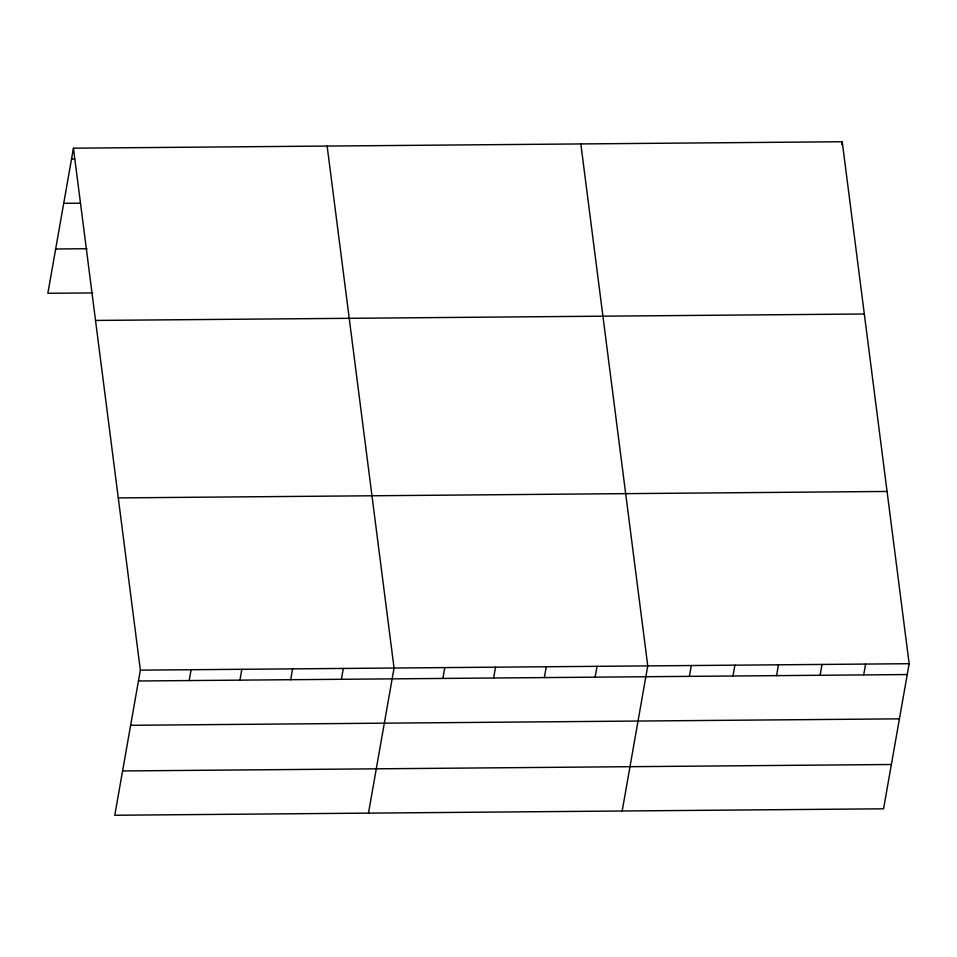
<?xml version="1.0" encoding="UTF-8"?>
<svg xmlns="http://www.w3.org/2000/svg" width="957" height="957" viewBox="0 0 957 957"><rect width="100%" height="100%" fill="white"/><g stroke="black" fill="none" stroke-linecap="round" stroke-linejoin="round"><path stroke-width="1.44" d="M73.438 148.191L140.356 670.151L114.768 815.256L883.562 808.809L909.15 663.703L842.232 141.744L73.438 148.191L47.85 293.297L92.626 292.914M189.187 680.559L191.101 669.721M239.932 680.128L241.834 669.302M290.665 679.709L292.579 668.871M341.41 679.279L343.324 668.453M368.469 813.127L394.057 668.022L327.138 146.062M442.888 678.429L444.802 667.603M493.633 678.011L495.535 667.173M544.366 677.58L546.28 666.742M595.11 677.161L597.024 666.323M622.17 811.01L647.757 665.893L580.839 143.933M689.411 676.36L691.325 665.534M732.978 676.001L734.892 665.163M841.753 144.447L842.232 141.744M776.546 675.63L778.46 664.804M820.113 675.271L822.015 664.433M863.681 674.9L865.583 664.074M71.524 159.018L74.514 158.994M63.712 203.327L80.125 203.195M55.662 248.987L87.003 248.724M95.521 320.439L864.315 313.992M118.273 497.903L887.067 491.455M140.356 670.151L909.15 663.703M138.454 680.989L907.236 674.541M130.631 725.298L899.424 718.851M122.58 770.947L891.374 764.499"/></g></svg>
